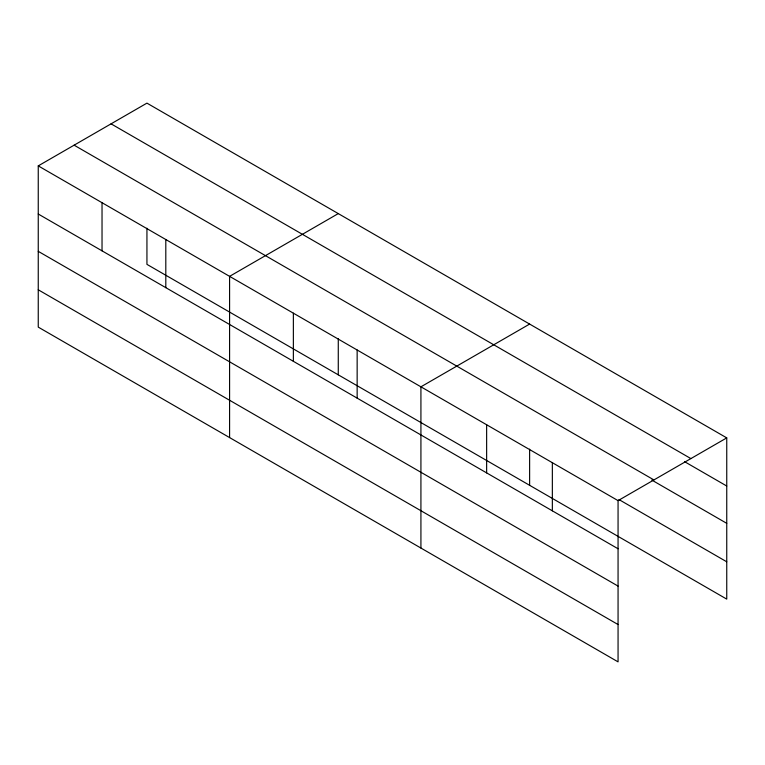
<?xml version="1.0" encoding="UTF-8"?>
<svg xmlns="http://www.w3.org/2000/svg" width="765" height="765" viewBox="0 0 765 765"><rect width="100%" height="100%" fill="white"/><g stroke="black" fill="none" stroke-linecap="round" stroke-linejoin="round"><path stroke-width="1.15" d="M38.25 165.881L618.063 500.635L618.063 661.868L38.25 327.114L38.25 165.881L146.937 103.132L726.75 437.886L726.75 599.119L146.937 264.365L146.937 228.209M338.273 213.598L229.586 276.356L229.586 437.58M529.619 324.073L420.922 386.822L420.922 548.046M618.063 500.635L726.75 437.886M111.068 123.844L690.881 458.589M684.656 461.716L726.75 486.024M74.119 145.178L653.932 479.932M651.799 480.066L726.75 523.337M618.942 499.555L726.75 561.797M38.25 214.018L618.063 548.773M38.25 251.341L618.063 586.095M38.25 289.792L618.063 624.546M552.349 462.701L552.349 510.829M529.619 449.141L529.619 485.297M486.636 424.757L486.636 472.894M357.15 349.997L357.15 398.135M338.273 338.675L338.273 374.831M293.368 313.172L293.368 361.31M165.804 239.531L165.804 287.669M102.032 202.706L102.032 250.844"/></g></svg>
